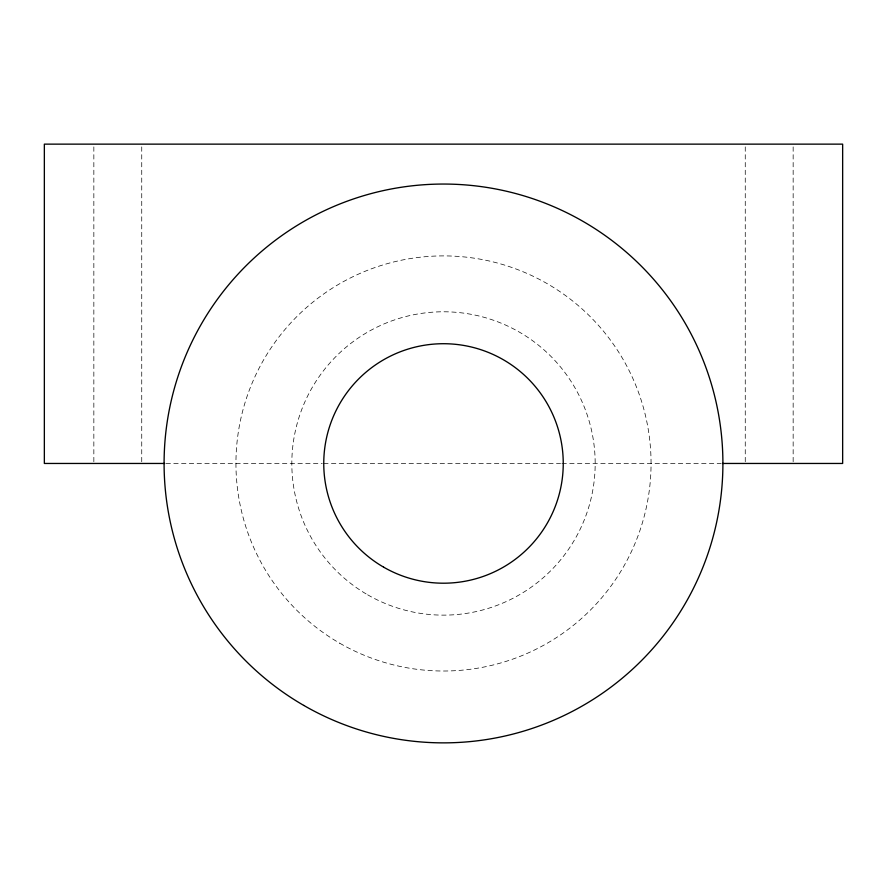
<?xml version="1.0" encoding="UTF-8"?>
<svg xmlns="http://www.w3.org/2000/svg" width="887" height="887" viewBox="0 0 887 887"><rect width="100%" height="100%" fill="white"/><g stroke="black" fill="none" stroke-linecap="round" stroke-linejoin="round"><path stroke-width="0.67" stroke-dasharray="4.43 3.33" d="M166.013 463.457L322.291 463.457M323.677 463.457L560.551 463.457M561.937 463.457L720.987 463.457M793.155 146.898L793.155 463.457M745.257 146.898L745.257 463.457M141.743 146.898L141.743 462.072M93.845 146.898L93.845 463.457M367.661 594.811A151.677 151.677 0 0 0 595.177 463.457A151.677 151.677 0 0 0 367.661 332.104A151.677 151.677 0 0 0 367.661 594.811M339.721 643.208A207.558 207.558 0 0 0 651.058 463.457A207.558 207.558 0 0 0 339.721 283.707A207.558 207.558 0 0 0 339.721 643.208"/><path stroke-width="1.33" d="M164.627 463.457L44.35 463.457L44.35 144.137L842.65 144.137L842.65 463.457L722.373 463.457M303.797 705.431A279.405 279.405 0 0 0 722.905 463.457A279.405 279.405 0 0 0 303.797 221.484A279.405 279.405 0 0 0 303.797 705.431M383.627 567.159A119.745 119.745 0 0 0 563.245 463.457A119.745 119.745 0 0 0 383.627 359.756A119.745 119.745 0 0 0 383.627 567.159"/></g></svg>
